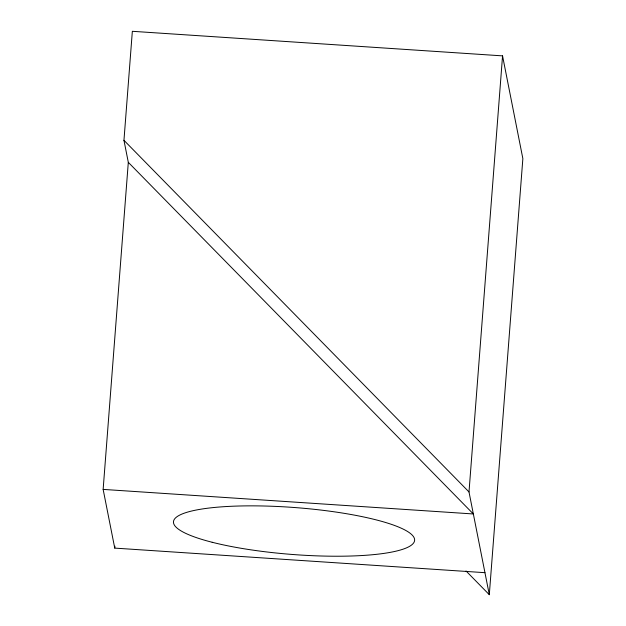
<?xml version="1.0" encoding="UTF-8"?>
<svg xmlns="http://www.w3.org/2000/svg" width="626" height="626" viewBox="0 0 626 626"><rect width="100%" height="100%" fill="white"/><g stroke="black" fill="none" stroke-linecap="round" stroke-linejoin="round"><path stroke-width="0.94" d="M484.954 572.68L114.746 548.11L103.141 489.399L128.307 162.337L123.956 140.318L132.344 31.3L502.553 55.87L522.859 158.621L489.305 594.7L466.034 570.982M114.746 548.11L114.894 546.162M489.305 594.7L468.999 491.95L502.553 55.87M103.141 489.399L473.35 513.969L128.307 162.337M123.956 140.318L468.999 491.95M212.191 542.273A120.912 23.483 4.4 0 0 411.642 544.949A120.912 23.483 4.4 0 0 258.303 505.902A120.912 23.483 4.4 0 0 212.191 542.273"/></g></svg>
